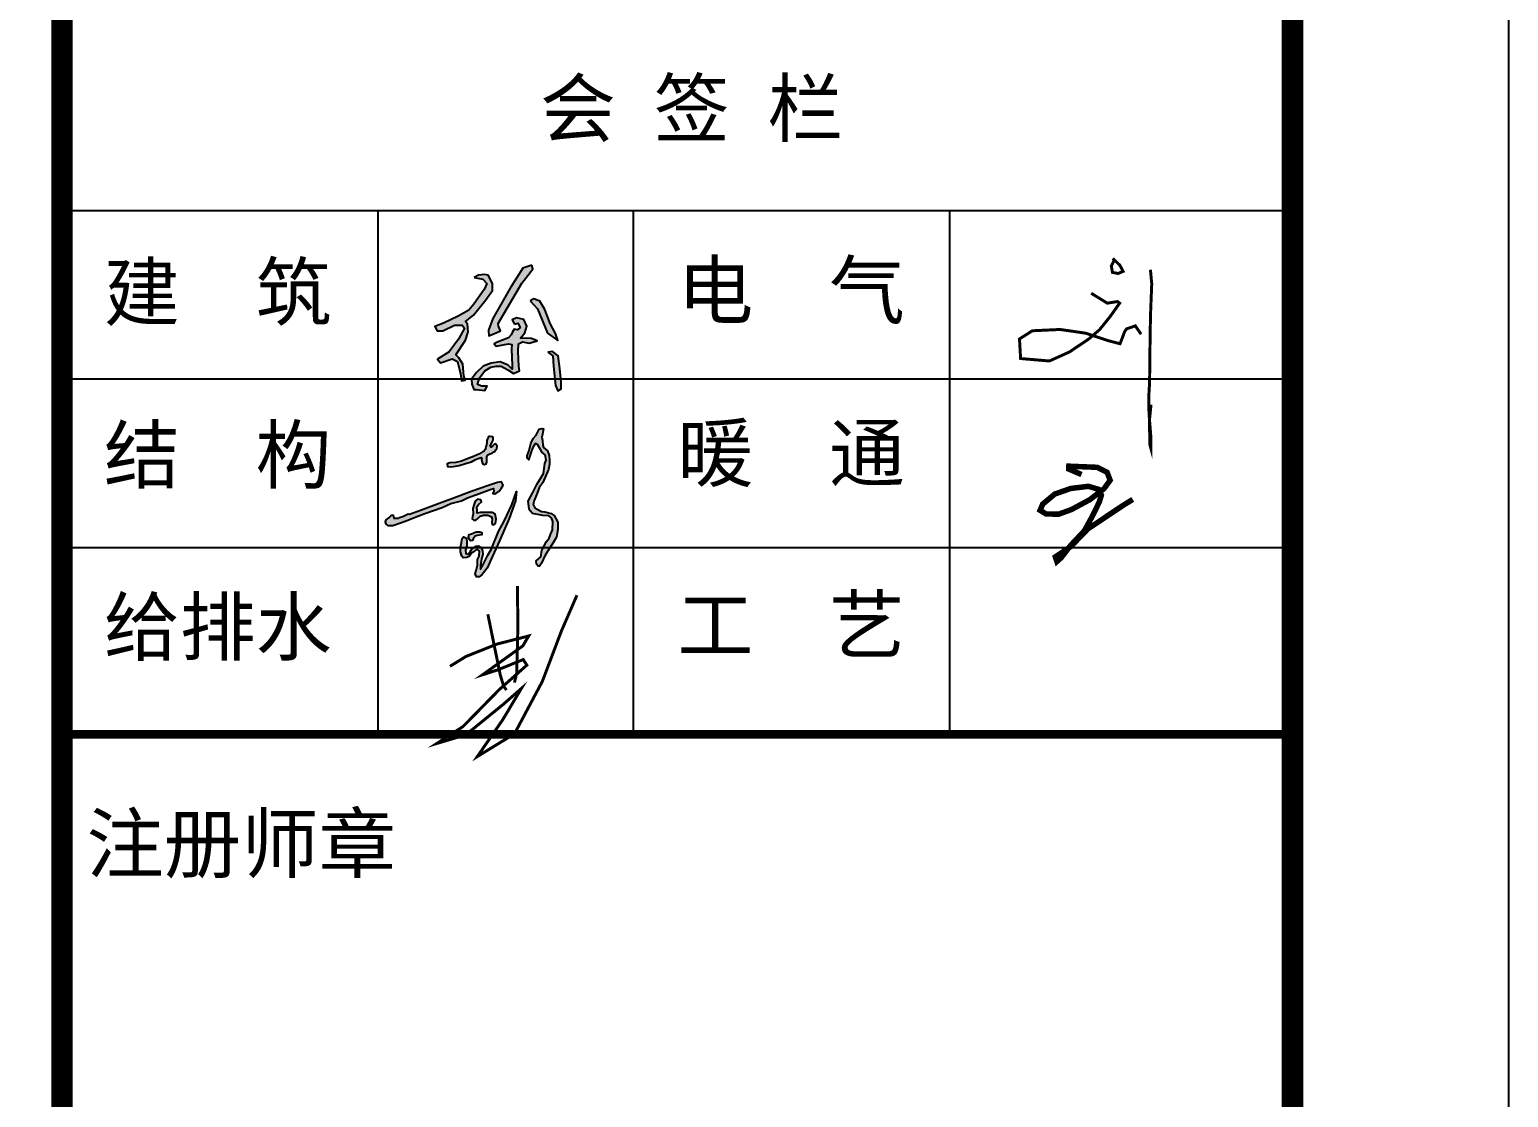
# Model space of a CAD drawing. Extents: x 69728788 to 150676229, y 20333219 to 43663798.
# Drawn here: x 75271707 to 75278557, y 20704491 to 20709439 of the extents above; entities that cross this region are included whole.
import ezdxf

# ---------------------------------------------------------------- set-up
doc = ezdxf.new("R2010")
doc.units = 0
doc.header["$LTSCALE"] = 1000
doc.header["$MEASUREMENT"] = 0
doc.layers.get('0').update_dxf_attribs({"linetype": 'CONTINUOUS'})
doc.layers.add('PIPE-喷淋', color=6, linetype='CONTINUOUS')
doc.layers.add('图框', color=253, linetype='CONTINUOUS')
doc.styles.add('STYLE-黑体', font='simhei.ttf')
doc.styles.add('黑体', font='simhei.ttf', dxfattribs={"width": 0.6, "height": 4.3})

# ---------------------------------------------------------------- blocks, each defined once
blk = doc.blocks.new('签字')
h = blk.add_hatch(color=256)
h.paths.add_polyline_path([(1870600, 454253), (1870635, 454228), (1870641, 454156), (1870654, 454020), (1870671, 453984), (1870694, 453997), (1870694, 454043), (1870685, 454138), (1870673, 454226), (1870634, 454257)])
h.paths.add_polyline_path([(1870478, 454610), (1870530, 454553), (1870598, 454384), (1870670, 454333), (1870653, 454381), (1870616, 454451), (1870579, 454549), (1870546, 454607), (1870504, 454623)])
h.paths.add_polyline_path([(1870369, 454448), (1870392, 454455), (1870408, 454423), (1870390, 454407), (1870367, 454412), (1870352, 454388), (1870347, 454372), (1870327, 454352), (1870244, 454319), (1870227, 454310), (1870242, 454294), (1870328, 454310), (1870350, 454306), (1870348, 454274), (1870353, 454159), (1870353, 454135), (1870325, 454162), (1870270, 454184), (1870208, 454177), (1870151, 454156), (1870104, 454111), (1870071, 454065), (1870072, 454031), (1870086, 453994), (1870105, 453994), (1870164, 453985), (1870180, 454016), (1870143, 454016), (1870113, 454028), (1870127, 454073), (1870162, 454122), (1870205, 454149), (1870241, 454155), (1870276, 454156), (1870323, 454130), (1870363, 454105), (1870403, 454122), (1870400, 454154), (1870394, 454257), (1870398, 454311), (1870425, 454324), (1870470, 454314), (1870527, 454332), (1870488, 454347), (1870410, 454350), (1870442, 454387), (1870455, 454432), (1870435, 454480), (1870384, 454492), (1870352, 454477)])
h.paths.add_polyline_path([(1870489, 454857), (1870428, 454835), (1870340, 454698), (1870219, 454486), (1870188, 454405), (1870191, 454367), (1870246, 454390), (1870272, 454401), (1870257, 454434), (1870256, 454452), (1870419, 454732), (1870477, 454807), (1870497, 454832)])
h.paths.add_polyline_path([(1870088, 454771), (1870149, 454759), (1870176, 454730), (1870158, 454687), (1870086, 454587), (1870053, 454544), (1869978, 454503), (1869875, 454453), (1869815, 454430), (1869831, 454400), (1869872, 454400), (1869953, 454439), (1870005, 454439), (1870021, 454420), (1869979, 454342), (1869915, 454255), (1869835, 454204), (1869854, 454178), (1869935, 454206), (1869974, 454188), (1869993, 454101), (1870002, 454052), (1870026, 454058), (1870017, 454088), (1870010, 454170), (1869983, 454214), (1869962, 454233), (1870028, 454335), (1870047, 454393), (1870043, 454446), (1870029, 454466), (1870085, 454509), (1870171, 454616), (1870216, 454681), (1870216, 454729), (1870187, 454787), (1870160, 454792), (1870118, 454787)])
blk.add_hatch(color=256).paths.add_polyline_path([(1870511, 453170), (1870499, 453193), (1870506, 453221), (1870521, 453260), (1870540, 453309), (1870566, 453347), (1870605, 453438), (1870612, 453473), (1870612, 453502), (1870611, 453534), (1870599, 453566), (1870571, 453590), (1870566, 453607), (1870563, 453639), (1870560, 453662), (1870563, 453682), (1870570, 453719), (1870560, 453722), (1870541, 453718), (1870519, 453675), (1870498, 453652), (1870482, 453618), (1870470, 453568), (1870458, 453533), (1870458, 453515), (1870468, 453505), (1870470, 453519), (1870485, 453559), (1870495, 453585), (1870510, 453614), (1870519, 453618), (1870529, 453610), (1870549, 453575), (1870562, 453556), (1870583, 453538), (1870589, 453501), (1870579, 453479), (1870571, 453410), (1870525, 453333), (1870497, 453276), (1870464, 453216), (1870470, 453163), (1870478, 453150), (1870494, 453130), (1870565, 453117), (1870607, 453115), (1870627, 453100), (1870636, 453076), (1870633, 453018), (1870620, 452984), (1870609, 452960), (1870592, 452937), (1870560, 452876), (1870553, 452829), (1870519, 452802), (1870523, 452779), (1870533, 452764), (1870544, 452764), (1870556, 452786), (1870582, 452842), (1870607, 452881), (1870640, 452932), (1870660, 452966), (1870670, 453021), (1870670, 453072), (1870645, 453118), (1870624, 453131), (1870580, 453143), (1870557, 453145), (1870526, 453161)])
h = blk.add_hatch(color=256)
h.paths.add_polyline_path([(1869679, 453105), (1869747, 453130), (1869866, 453173), (1869927, 453200), (1870001, 453219), (1870043, 453241), (1870094, 453258), (1870125, 453270), (1870181, 453290), (1870208, 453301), (1870223, 453304), (1870225, 453287), (1870218, 453271), (1870232, 453267), (1870240, 453271), (1870263, 453287), (1870276, 453304), (1870290, 453329), (1870278, 453351), (1870251, 453347), (1870189, 453325), (1870074, 453286), (1869933, 453234), (1869845, 453200), (1869715, 453152), (1869640, 453125), (1869630, 453127), (1869593, 453107), (1869568, 453101), (1869562, 453097), (1869533, 453097), (1869530, 453110), (1869524, 453119), (1869509, 453114), (1869501, 453106), (1869475, 453086), (1869471, 453074), (1869475, 453058), (1869489, 453048), (1869523, 453048), (1869616, 453079)])
h.paths.add_polyline_path([(1870185, 453539), (1870197, 453545), (1870214, 453550), (1870226, 453559), (1870236, 453565), (1870240, 453574), (1870246, 453582), (1870248, 453600), (1870238, 453615), (1870227, 453610), (1870217, 453598), (1870206, 453591), (1870200, 453603), (1870205, 453611), (1870211, 453622), (1870218, 453635), (1870222, 453647), (1870222, 453658), (1870219, 453665), (1870201, 453667), (1870190, 453666), (1870186, 453660), (1870182, 453649), (1870178, 453639), (1870176, 453623), (1870174, 453610), (1870169, 453589), (1870166, 453575), (1870157, 453563), (1870146, 453559), (1870127, 453546), (1870084, 453528), (1870047, 453514), (1870023, 453504), (1870000, 453495), (1869962, 453486), (1869919, 453483), (1869902, 453476), (1869904, 453458), (1869931, 453455), (1869985, 453464), (1870028, 453479), (1870071, 453491), (1870098, 453506), (1870124, 453516), (1870137, 453521), (1870143, 453516), (1870141, 453502), (1870144, 453485), (1870152, 453473), (1870161, 453471), (1870172, 453476), (1870177, 453487), (1870177, 453507), (1870177, 453526)])
h.paths.add_polyline_path([(1870110, 453133), (1870109, 453152), (1870108, 453178), (1870119, 453194), (1870139, 453213), (1870136, 453227), (1870112, 453231), (1870096, 453217), (1870086, 453189), (1870079, 453165), (1870081, 453128), (1870078, 453108), (1870075, 453093), (1870086, 453085), (1870100, 453085), (1870117, 453099), (1870130, 453113), (1870153, 453119), (1870184, 453120), (1870196, 453116), (1870209, 453108), (1870215, 453091), (1870211, 453072), (1870215, 453055), (1870225, 453053), (1870237, 453061), (1870242, 453092), (1870235, 453126), (1870213, 453139), (1870176, 453139), (1870130, 453137)], flags=17)
h.paths.add_polyline_path([(1870095, 452974), (1870109, 452978), (1870142, 452982), (1870143, 452999), (1870129, 453004), (1870102, 453004), (1870091, 452999), (1870071, 452989), (1870055, 452984), (1870050, 452970), (1870055, 452952), (1870064, 452942), (1870078, 452943), (1870082, 452954)], flags=17)
h.paths.add_polyline_path([(1870028, 452879), (1870037, 452905), (1870037, 452939), (1870033, 452962), (1870015, 452968), (1870005, 452957), (1870001, 452929), (1869993, 452897), (1869993, 452865), (1870004, 452834), (1870012, 452824), (1870038, 452826), (1870056, 452834), (1870071, 452855), (1870086, 452865), (1870097, 452873), (1870110, 452884), (1870125, 452869), (1870123, 452835), (1870113, 452812), (1870111, 452772), (1870103, 452735), (1870097, 452711), (1870104, 452692), (1870123, 452690), (1870145, 452708), (1870180, 452751), (1870217, 452834), (1870265, 452940), (1870333, 453096), (1870375, 453218), (1870382, 453285), (1870350, 453191), (1870297, 453078), (1870259, 453005), (1870210, 452886), (1870184, 452842), (1870152, 452776), (1870132, 452744), (1870134, 452773), (1870141, 452817), (1870150, 452848), (1870147, 452871), (1870135, 452897), (1870120, 452907), (1870102, 452905), (1870076, 452887), (1870064, 452870), (1870047, 452848), (1870030, 452853)])
for points, const_width in [([(1874526, 454904), (1874575, 454857), (1874598, 454814), (1874563, 454799), (1874524, 454807), (1874516, 454852), (1874534, 454886)], 20.6), ([(1874788, 454825), (1874797, 454726), (1874789, 454525), (1874786, 454382), (1874782, 454040), (1874777, 453953), (1874778, 453828), (1874790, 453676), (1874790, 453587), (1874783, 453612), (1874782, 453787), (1874792, 453888)], 20.6), ([(1874376, 454662), (1874488, 454593), (1874559, 454604), (1874574, 454593), (1874509, 454501), (1874434, 454408), (1874361, 454345), (1874226, 454254), (1874086, 454191), (1873886, 454208), (1873878, 454344), (1873967, 454401), (1874160, 454410), (1874340, 454384), (1874495, 454332), (1874577, 454311), (1874608, 454393), (1874622, 454414), (1874683, 454435), (1874723, 454377)], 20.6), ([(1874309, 453402), (1874220, 453440), (1874221, 453460), (1874267, 453458), (1874418, 453452), (1874487, 453417), (1874508, 453362), (1874465, 453303), (1874368, 453228), (1874240, 453159), (1874150, 453126), (1874063, 453128), (1874021, 453153), (1874040, 453197), (1874123, 453266), (1874234, 453305), (1874357, 453320), (1874428, 453299), (1874447, 453258), (1874432, 453210), (1874387, 453117), (1874329, 453011), (1874235, 452911), (1874168, 452824), (1874138, 452797), (1874127, 452830), (1874235, 452902), (1874352, 453023), (1874597, 453187), (1874665, 453229)], 38.2), ([(1869921, 452069), (1870031, 452137), (1870249, 452224), (1870468, 452280), (1870427, 452211), (1870147, 452010), (1870249, 452043), (1870430, 452116), (1870455, 452077), (1870262, 451906), (1870011, 451650), (1869830, 451533), (1870031, 451593), (1870289, 451803), (1870417, 451915), (1870287, 451697), (1870111, 451442), (1870369, 451600), (1870563, 451965), (1870695, 452314), (1870803, 452563)], 20.6), ([(1870389, 452627), (1870393, 452353), (1870387, 452129), (1870384, 452019), (1870369, 451956)], 20.6), ([(1870184, 452431), (1870270, 452010), (1870294, 451930), (1870313, 451904)], 20.6)]:
    blk.add_lwpolyline(points, dxfattribs=dict(const_width=const_width))
for points in [[(1870489, 454857), (1870428, 454835), (1870340, 454698), (1870219, 454486), (1870188, 454405), (1870191, 454367), (1870246, 454390), (1870272, 454401), (1870257, 454434), (1870256, 454452), (1870419, 454732), (1870477, 454807), (1870497, 454832), (1870489, 454857)], [(1870088, 454771), (1870149, 454759), (1870176, 454730), (1870158, 454687), (1870086, 454587), (1870053, 454544), (1869978, 454503), (1869875, 454453), (1869815, 454430), (1869831, 454400), (1869872, 454400), (1869953, 454439), (1870005, 454439), (1870021, 454420), (1869979, 454342), (1869915, 454255), (1869835, 454204), (1869854, 454178), (1869935, 454206), (1869974, 454188), (1869993, 454101), (1870002, 454052), (1870026, 454058), (1870017, 454088), (1870010, 454170), (1869983, 454214), (1869962, 454233), (1870028, 454335), (1870047, 454393), (1870043, 454446), (1870029, 454466), (1870085, 454509), (1870171, 454616), (1870216, 454681), (1870216, 454729), (1870187, 454787), (1870160, 454792), (1870118, 454787), (1870088, 454771)], [(1870478, 454610), (1870530, 454553), (1870598, 454384), (1870670, 454333), (1870653, 454381), (1870616, 454451), (1870579, 454549), (1870546, 454607), (1870504, 454623), (1870478, 454610)], [(1870369, 454448), (1870392, 454455), (1870392, 454455), (1870408, 454423), (1870390, 454407), (1870367, 454412), (1870352, 454388), (1870347, 454372), (1870327, 454352), (1870244, 454319), (1870227, 454310), (1870242, 454294), (1870242, 454294), (1870328, 454310), (1870350, 454306), (1870348, 454274), (1870353, 454159), (1870353, 454135), (1870325, 454162), (1870270, 454184), (1870208, 454177), (1870151, 454156), (1870104, 454111), (1870071, 454065), (1870072, 454031), (1870086, 453994), (1870105, 453994), (1870164, 453985), (1870180, 454016), (1870143, 454016), (1870113, 454028), (1870127, 454073), (1870162, 454122), (1870205, 454149), (1870241, 454155), (1870276, 454156), (1870323, 454130), (1870363, 454105), (1870403, 454122), (1870400, 454154), (1870394, 454257), (1870398, 454311), (1870425, 454324), (1870470, 454314), (1870527, 454332), (1870488, 454347), (1870410, 454350), (1870442, 454387), (1870455, 454432), (1870435, 454480), (1870384, 454492), (1870352, 454477), (1870369, 454448)], [(1870600, 454253), (1870635, 454228), (1870641, 454156), (1870654, 454020), (1870671, 453984), (1870694, 453997), (1870694, 454043), (1870685, 454138), (1870673, 454226), (1870634, 454257), (1870600, 454253)], [(1870095, 452974), (1870082, 452954), (1870078, 452943), (1870064, 452942), (1870055, 452952), (1870050, 452970), (1870055, 452984), (1870071, 452989), (1870091, 452999), (1870102, 453004), (1870129, 453004), (1870143, 452999), (1870142, 452982), (1870109, 452978), (1870095, 452974), (1870095, 452974)]]:
    blk.add_lwpolyline(points)
for points in [[(1870510, 453614), (1870495, 453585), (1870485, 453559), (1870470, 453519), (1870468, 453505), (1870458, 453515), (1870458, 453533), (1870470, 453568), (1870482, 453618), (1870498, 453652), (1870519, 453675), (1870541, 453718), (1870560, 453722), (1870570, 453719), (1870563, 453682), (1870560, 453662), (1870563, 453639), (1870566, 453607), (1870571, 453590), (1870599, 453566), (1870611, 453534), (1870612, 453502), (1870612, 453473), (1870605, 453438), (1870566, 453347), (1870540, 453309), (1870521, 453260), (1870506, 453221), (1870499, 453193), (1870511, 453170), (1870526, 453161), (1870557, 453145), (1870580, 453143), (1870624, 453131), (1870645, 453118), (1870670, 453072), (1870670, 453021), (1870660, 452966), (1870640, 452932), (1870607, 452881), (1870582, 452842), (1870556, 452786), (1870544, 452764), (1870533, 452764), (1870523, 452779), (1870519, 452802), (1870553, 452829), (1870560, 452876), (1870592, 452937), (1870609, 452960), (1870620, 452984), (1870633, 453018), (1870636, 453076), (1870627, 453100), (1870607, 453115), (1870565, 453117), (1870494, 453130), (1870478, 453150), (1870470, 453163), (1870464, 453216), (1870497, 453276), (1870525, 453333), (1870571, 453410), (1870579, 453479), (1870589, 453501), (1870583, 453538), (1870562, 453556), (1870549, 453575), (1870529, 453610), (1870519, 453618), (1870510, 453614)], [(1870000, 453495), (1869962, 453486), (1869919, 453483), (1869902, 453476), (1869904, 453458), (1869931, 453455), (1869985, 453464), (1870028, 453479), (1870071, 453491), (1870098, 453506), (1870124, 453516), (1870137, 453521), (1870137, 453521), (1870143, 453516), (1870141, 453502), (1870144, 453485), (1870152, 453473), (1870161, 453471), (1870172, 453476), (1870177, 453487), (1870177, 453507), (1870177, 453526), (1870185, 453539), (1870197, 453545), (1870214, 453550), (1870226, 453559), (1870236, 453565), (1870240, 453574), (1870246, 453582), (1870248, 453600), (1870238, 453615), (1870227, 453610), (1870217, 453598), (1870206, 453591), (1870206, 453591), (1870206, 453591), (1870200, 453603), (1870205, 453611), (1870211, 453622), (1870218, 453635), (1870222, 453647), (1870222, 453658), (1870219, 453665), (1870201, 453667), (1870190, 453666), (1870186, 453660), (1870182, 453649), (1870178, 453639), (1870176, 453623), (1870174, 453610), (1870169, 453589), (1870166, 453575), (1870157, 453563), (1870146, 453559), (1870127, 453546), (1870084, 453528), (1870047, 453514), (1870023, 453504), (1870000, 453495)], [(1869630, 453127), (1869593, 453107), (1869568, 453101), (1869562, 453097), (1869533, 453097), (1869530, 453110), (1869524, 453119), (1869509, 453114), (1869501, 453106), (1869475, 453086), (1869471, 453074), (1869475, 453058), (1869489, 453048), (1869523, 453048), (1869616, 453079), (1869679, 453105), (1869747, 453130), (1869866, 453173), (1869927, 453200), (1870001, 453219), (1870043, 453241), (1870094, 453258), (1870125, 453270), (1870181, 453290), (1870208, 453301), (1870223, 453304), (1870225, 453287), (1870218, 453271), (1870232, 453267), (1870240, 453271), (1870263, 453287), (1870276, 453304), (1870290, 453329), (1870278, 453351), (1870251, 453347), (1870189, 453325), (1870074, 453286), (1869933, 453234), (1869845, 453200), (1869715, 453152), (1869640, 453125), (1869630, 453127)], [(1869993, 452865), (1869993, 452897), (1870001, 452929), (1870005, 452957), (1870015, 452968), (1870033, 452962), (1870037, 452939), (1870037, 452905), (1870028, 452879), (1870030, 452853), (1870047, 452848), (1870064, 452870), (1870076, 452887), (1870102, 452905), (1870120, 452907), (1870135, 452897), (1870147, 452871), (1870150, 452848), (1870141, 452817), (1870134, 452773), (1870132, 452744), (1870152, 452776), (1870184, 452842), (1870210, 452886), (1870259, 453005), (1870297, 453078), (1870350, 453191), (1870382, 453285), (1870375, 453218), (1870333, 453096), (1870265, 452940), (1870217, 452834), (1870180, 452751), (1870145, 452708), (1870123, 452690), (1870104, 452692), (1870097, 452711), (1870103, 452735), (1870111, 452772), (1870113, 452812), (1870123, 452835), (1870123, 452835), (1870125, 452869), (1870110, 452884), (1870097, 452873), (1870086, 452865), (1870071, 452855), (1870056, 452834), (1870038, 452826), (1870012, 452824), (1870004, 452834), (1869993, 452865)], [(1870109, 453152), (1870108, 453178), (1870119, 453194), (1870139, 453213), (1870136, 453227), (1870112, 453231), (1870096, 453217), (1870086, 453189), (1870079, 453165), (1870081, 453128), (1870078, 453108), (1870075, 453093), (1870086, 453085), (1870100, 453085), (1870117, 453099), (1870130, 453113), (1870153, 453119), (1870184, 453120), (1870196, 453116), (1870209, 453108), (1870215, 453091), (1870211, 453072), (1870215, 453055), (1870225, 453053), (1870237, 453061), (1870242, 453092), (1870235, 453126), (1870213, 453139), (1870176, 453139), (1870130, 453137), (1870110, 453133), (1870109, 453152)]]:
    blk.add_lwpolyline(points, close=True)

msp = doc.modelspace()

# ---------------------------------------------------------------- linework, layer by layer
at = {"color": 3}
msp.add_lwpolyline([(75219157.4, 20683966.1), (75219157.4, 20725966.1), (75278557.4, 20725966.1), (75278557.4, 20683966.1)], close=True, dxfattribs=at)
at = {"const_width": 100}
msp.add_lwpolyline([(75221657.4, 20684966.1), (75277557.4, 20684966.1), (75277557.4, 20724966.1), (75221657.4, 20724966.1)], close=True, dxfattribs=at)
at = {"layer": '图框', "color": 4}
msp.add_line((75271857.4, 20724966.1), (75271857.4, 20684966.1), dxfattribs=at)
at = {"layer": '图框', "color": 0}
for p, q in [((75271857.4, 20708601.2), (75277535.4, 20708601.2)), ((75271857.4, 20707820.4), (75277535.4, 20707820.4)), ((75271857.4, 20707039.5), (75277535.4, 20707039.5)), ((75271857.4, 20706173.1), (75277557.4, 20706173.1))]:
    msp.add_line(p, q, dxfattribs=at)
at = {"layer": '图框', "color": 4, "const_width": 98.6}
msp.add_lwpolyline([(75271857.4, 20724966.1), (75271857.4, 20684966.1)], dxfattribs=at)
msp.add_lwpolyline([(75271857.4, 20724966.1), (75277557.4, 20724966.1), (75277557.4, 20684966.1), (75271857.4, 20684966.1)], close=True, dxfattribs=at)
at = {"layer": '图框', "color": 0}
for points in [[(75273321.5, 20706173.1), (75273321.5, 20708601.2)], [(75274504.9, 20706173.1), (75274504.9, 20708601.2)], [(75275969.1, 20706173.1), (75275969.1, 20708601.2)]]:
    msp.add_lwpolyline(points, dxfattribs=at)
at = {"layer": '图框', "color": 0, "const_width": 40.3}
msp.add_lwpolyline([(75271857.4, 20706173.1), (75277557.4, 20706173.1)], dxfattribs=at)

# ---------------------------------------------------------------- block references
at = {"layer": 'PIPE-喷淋', "xscale": 0.6666666716337204, "yscale": 0.6666666679084301, "zscale": 0.66666666666666}
msp.add_blockref('签字', (74027040.4, 20405109.2), dxfattribs=at)

# ---------------------------------------------------------------- texts
at = {"layer": '图框', "color": 0, "style": 'STYLE-黑体'}
for s, p in [('会 签 栏', (75274071.1, 20708945.2)), ('建  筑', (75272051.4, 20708093.6)), ('电  气', (75274707.9, 20708102.1)), ('结  构', (75272051.4, 20707339.5)), ('暖  通', (75274707.9, 20707348)), ('工  艺', (75274707.9, 20706551.5)), ('给排水', (75272051.4, 20706543))]:
    msp.add_text(s, height=257.69, dxfattribs=at).set_placement(p)
at = {"layer": '图框', "color": 4, "style": '黑体'}
msp.add_text('注册师章', height=262.94, dxfattribs=at).set_placement((75271970, 20705535.8))

doc.saveas('drawing.dxf')
